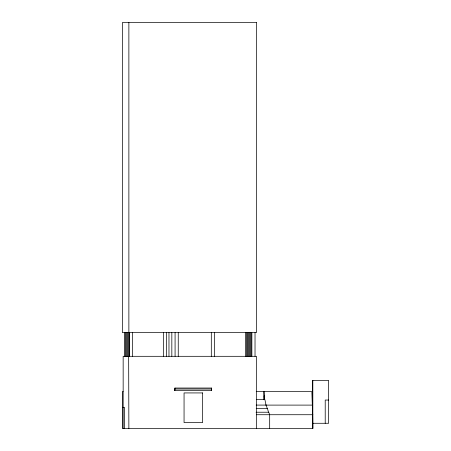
<?xml version="1.0" encoding="UTF-8"?>
<svg xmlns="http://www.w3.org/2000/svg" width="451" height="451" viewBox="0 0 451 451"><rect width="100%" height="100%" fill="white"/><g stroke="black" fill="none" stroke-linecap="round" stroke-linejoin="round"><path stroke-width="0.68" d="M124.527 356.307L124.527 332.596M125.293 356.307L125.293 332.596M126.201 356.307L126.201 332.596M127.159 356.307L127.159 332.596M128.107 356.307L128.107 332.596M129.025 356.307L129.025 332.596M129.375 356.307L129.375 332.596M132.543 356.307L132.543 332.596M163.448 356.493L163.448 332.596M166.616 356.493L166.616 332.596M175.084 356.307L175.084 332.596M178.252 356.307L178.252 332.596M214.631 356.307L214.631 332.596M245.547 356.493L245.547 332.596M246.381 356.307L246.381 332.596M247.3 356.307L247.3 332.596M248.208 356.307L248.208 332.596M249.166 356.307L249.166 332.596M250.113 356.307L250.113 332.596M251.055 356.307L251.055 332.596M251.861 356.307L251.861 332.596M255.029 356.307L255.029 332.596M174.949 388.035L174.768 390.651L211.316 390.651L211.491 389.016L211.491 388.035L174.949 388.035L174.768 390.651M211.491 388.035L211.316 390.651M174.949 389.016L211.491 389.016M123.157 391.637L122.379 391.637L122.379 428.45L312.876 428.45L312.554 405.105L265.825 405.105M256.224 391.637L311.867 391.637L312.317 405.105M256.365 399.614L264.917 399.614L266.011 405.088M328.621 400.048L325.216 400.048L325.216 423.28M256.151 405.088L266.27 405.088L267.234 408.583M122.379 407.326L124.42 407.326L124.42 428.45M256.213 408.583L267.477 408.583L268.492 412.225M256.055 412.225L268.728 412.225L269.681 414.728L269.681 428.45M256.303 414.728L312.876 414.728M312.554 423.28L328.621 423.28L328.621 380.396L312.554 380.396L312.554 411.397M128.659 356.307L128.873 428.45M264.235 399.614L263.97 391.637L264.111 399.614L264.111 395.82M312.825 380.396L312.825 428.45M256.45 428.45L256.45 356.307L123.157 356.307L123.157 428.45M211.31 332.596L211.31 356.307M171.831 332.596L171.831 356.307M168.973 332.596L168.973 356.307M128.873 22.55L128.873 332.596M256.45 22.55L122.379 22.55L122.379 332.596L256.45 332.596L256.45 22.55M202.657 392.928L184.059 392.928L184.059 422.559L202.657 422.559L202.657 392.928"/></g></svg>
